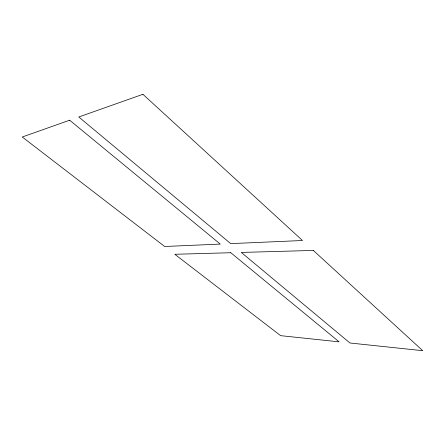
<?xml version="1.0" encoding="UTF-8"?>
<svg xmlns="http://www.w3.org/2000/svg" width="445" height="445" viewBox="0 0 445 445"><rect width="100%" height="100%" fill="white"/><g stroke="black" fill="none" stroke-linecap="round" stroke-linejoin="round"><path stroke-width="0.67" d="M69.676 120.211L22.25 136.993L164.667 246.497L220.269 244.083L69.676 120.211M142.917 94.301L78.782 116.99L230.721 243.626L302.489 240.511L142.917 94.301M230.783 252.727L174.796 254.284L280.628 335.658L339.129 341.849L230.783 252.727M313.325 250.435L241.296 252.437L349.948 342.995L422.75 350.699L313.325 250.435"/></g></svg>
